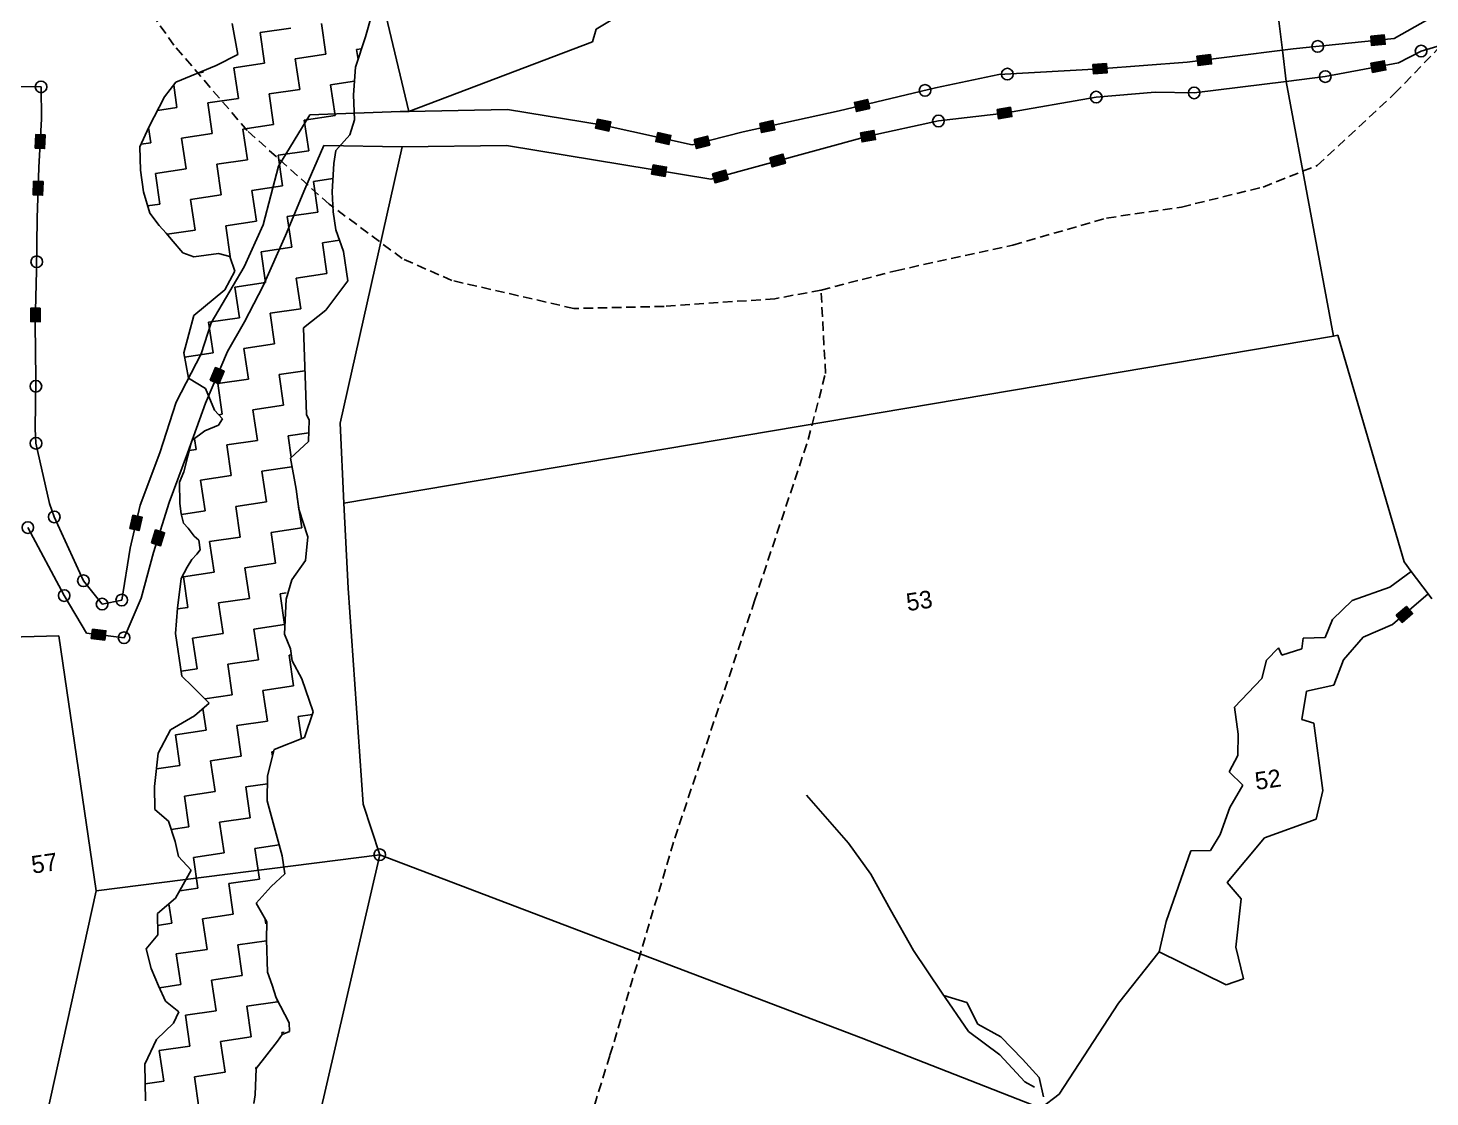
# Model space of a CAD drawing. Header units: metres. Extents: x 315302 to 317551, y 1894962 to 1897606.
# Drawn here: x 315920 to 316660, y 1895680 to 1896244 of the extents above; entities that cross this region are included whole.
import ezdxf

# ---------------------------------------------------------------- set-up
doc = ezdxf.new("R2010")
doc.units = ezdxf.units.M
doc.header["$MEASUREMENT"] = 0
doc.linetypes.add('DASHED', pattern=[0.75, 0.5, -0.25])
for name, color, linetype in [('LINE_FOOTPATH', 1, 'DASHED'), ('LINE_WATER', 4, 'Continuous'), ('OFF', 1, 'Continuous'), ('POLY_HATCH', 12, 'Continuous'), ('POLY_PARCEL', 6, 'Continuous'), ('POLY_ROAD', 30, 'Continuous'), ('TEXT_PARCEL', 7, 'Continuous')]:
    doc.layers.add(name, color=color, linetype=linetype)
doc.styles.add('TEXT_MAP', font='')
doc.styles.get('TEXT_MAP').set_extended_font_data('Kruti Dev 050')

msp = doc.modelspace()

# ---------------------------------------------------------------- hatches: boundary and pattern name
for points in [[(316636.13, 1896235.49), (316635.62, 1896240.43), (316628.48, 1896239.7), (316628.98, 1896234.76)], [(316544.51, 1896225.12), (316543.9, 1896230.05), (316536.78, 1896229.16), (316537.39, 1896224.23)], [(316636.53, 1896221.91), (316635.61, 1896226.79), (316628.56, 1896225.47), (316629.47, 1896220.59)], [(316489.37, 1896220.35), (316489, 1896225.3), (316481.84, 1896224.77), (316482.21, 1896219.81)], [(316355.99, 1896204.74), (316357.09, 1896199.9), (316364.09, 1896201.5), (316362.98, 1896206.34)], [(316226.45, 1896189.59), (316227.54, 1896194.44), (316220.53, 1896196), (316219.45, 1896191.16)], [(316439.13, 1896197.26), (316438.37, 1896202.17), (316431.27, 1896201.07), (316432.03, 1896196.16)], [(316258.14, 1896182.51), (316259.22, 1896187.35), (316252.22, 1896188.92), (316251.14, 1896184.07)], [(316314.09, 1896190.36), (316313.04, 1896195.22), (316306.03, 1896193.7), (316307.07, 1896188.85)], [(316367.16, 1896185.11), (316366.31, 1896190), (316359.24, 1896188.76), (316360.09, 1896183.87)], [(315923.7, 1896180.63), (315928.66, 1896180.41), (315928.99, 1896187.58), (315924.03, 1896187.8)], [(316279.7, 1896182.16), (316278.46, 1896186.96), (316271.51, 1896185.16), (316272.75, 1896180.36)], [(316319.6, 1896172.67), (316318.27, 1896177.46), (316311.36, 1896175.54), (316312.69, 1896170.75)], [(316256.09, 1896165.73), (316256.9, 1896170.63), (316249.81, 1896171.79), (316249.01, 1896166.89)], [(316289.38, 1896164.28), (316288.05, 1896169.06), (316281.13, 1896167.14), (316282.46, 1896162.36)], [(315922.66, 1896155.93), (315927.62, 1896155.77), (315927.86, 1896162.94), (315922.89, 1896163.1)], [(315921.37, 1896089), (315926.34, 1896088.95), (315926.42, 1896096.13), (315921.45, 1896096.18)], [(316023.39, 1896062.83), (316018.82, 1896064.76), (316016.02, 1896058.15), (316020.59, 1896056.22)], [(315980.16, 1895985.69), (315975.32, 1895986.81), (315973.7, 1895979.81), (315978.54, 1895978.69)], [(315991.99, 1895977.52), (315987.25, 1895979), (315985.11, 1895972.15), (315989.85, 1895970.67)], [(316650.55, 1895934.9), (316647.32, 1895938.67), (316641.86, 1895934.01), (316645.09, 1895930.23)], [(315960.38, 1895920.89), (315960.99, 1895925.82), (315953.87, 1895926.7), (315953.25, 1895921.78)]]:
    msp.add_hatch(color=256).paths.add_polyline_path(points)

# ---------------------------------------------------------------- linework, layer by layer
for points in [[(316628.48, 1896239.7), (316635.62, 1896240.43), (316636.13, 1896235.49), (316628.98, 1896234.76)], [(316536.78, 1896229.16), (316543.9, 1896230.05), (316544.51, 1896225.12), (316537.39, 1896224.23)], [(316628.56, 1896225.47), (316635.61, 1896226.79), (316636.53, 1896221.91), (316629.47, 1896220.59)], [(316481.84, 1896224.77), (316489, 1896225.3), (316489.37, 1896220.35), (316482.21, 1896219.81)], [(316364.09, 1896201.5), (316357.09, 1896199.9), (316355.99, 1896204.74), (316362.98, 1896206.34)], [(316220.53, 1896196), (316227.54, 1896194.44), (316226.45, 1896189.59), (316219.45, 1896191.16)], [(316431.27, 1896201.07), (316438.37, 1896202.17), (316439.13, 1896197.26), (316432.03, 1896196.16)], [(316252.22, 1896188.92), (316259.22, 1896187.35), (316258.14, 1896182.51), (316251.14, 1896184.07)], [(316306.03, 1896193.7), (316313.04, 1896195.22), (316314.09, 1896190.36), (316307.07, 1896188.85)], [(316359.24, 1896188.76), (316366.31, 1896190), (316367.16, 1896185.11), (316360.09, 1896183.87)], [(315928.99, 1896187.58), (315928.66, 1896180.41), (315923.7, 1896180.63), (315924.03, 1896187.8)], [(316271.51, 1896185.16), (316278.46, 1896186.96), (316279.7, 1896182.16), (316272.75, 1896180.36)], [(316311.36, 1896175.54), (316318.27, 1896177.46), (316319.6, 1896172.67), (316312.69, 1896170.75)], [(316249.81, 1896171.79), (316256.9, 1896170.63), (316256.09, 1896165.73), (316249.01, 1896166.89)], [(316281.13, 1896167.14), (316288.05, 1896169.06), (316289.38, 1896164.28), (316282.46, 1896162.36)], [(315927.86, 1896162.94), (315927.62, 1896155.77), (315922.66, 1896155.93), (315922.89, 1896163.1)], [(315926.42, 1896096.13), (315926.34, 1896088.95), (315921.37, 1896089), (315921.45, 1896096.18)], [(316016.02, 1896058.15), (316018.82, 1896064.76), (316023.39, 1896062.83), (316020.59, 1896056.22)], [(315973.7, 1895979.81), (315975.32, 1895986.81), (315980.16, 1895985.69), (315978.54, 1895978.69)], [(315985.11, 1895972.15), (315987.25, 1895979), (315991.99, 1895977.52), (315989.85, 1895970.67)], [(316641.86, 1895934.01), (316647.32, 1895938.67), (316650.55, 1895934.9), (316645.09, 1895930.23)], [(315953.87, 1895926.7), (315960.99, 1895925.82), (315960.38, 1895920.89), (315953.25, 1895921.78)]]:
    msp.add_lwpolyline(points, close=True)
for centre in [(316600.52, 1896234.33), (316655.09, 1896231.87), (316436.72, 1896219.7), (316604.5, 1896218.41), (315926.79, 1896212.97), (316393.29, 1896211.12), (316535.31, 1896209.8), (316483.62, 1896207.56), (316400.37, 1896194.96), (315924.5, 1896120.63), (315924.07, 1896054.89), (315924.12, 1896024.79), (315933.77, 1895985.9), (315919.83, 1895980.28), (315949.17, 1895952.21), (315939, 1895944.37), (315969.4, 1895942.02), (315959.03, 1895939.86), (315970.59, 1895922.12), (316105.51, 1895807.55)]:
    msp.add_circle(centre, 3.07)
at = {"layer": 'LINE_FOOTPATH', "ltscale": 10}
for p, q in [((315996.91, 1896235.02), (315960.94, 1896286.44)), ((316641.08, 1896209.41), (316673.78, 1896243.29)), ((316035.57, 1896189.9), (315996.91, 1896235.02)), ((316600.25, 1896171.43), (316641.08, 1896209.41)), ((316078.88, 1896151.04), (316035.57, 1896189.9)), ((316571.64, 1896160.08), (316600.25, 1896171.43)), ((316528.63, 1896149.52), (316571.64, 1896160.08)), ((316117.42, 1896122.3), (316078.88, 1896151.04)), ((316489.13, 1896143.7), (316528.63, 1896149.52)), ((316439.55, 1896129.43), (316489.13, 1896143.7)), ((316377.81, 1896115.9), (316439.55, 1896129.43)), ((316143.57, 1896110.74), (316117.42, 1896122.3)), ((316338.41, 1896105.66), (316377.81, 1896115.9)), ((316207.96, 1896095.97), (316143.57, 1896110.74)), ((316314.05, 1896101.11), (316255.56, 1896097.08)), ((316338.41, 1896105.66), (316314.05, 1896101.11)), ((316340.77, 1896061.67), (316338.41, 1896105.66)), ((316255.56, 1896097.08), (316207.96, 1896095.97)), ((316331.64, 1896026.76), (316340.77, 1896061.67)), ((316303.3, 1895941.51), (316331.64, 1896026.76)), ((316261.19, 1895816.23), (316303.3, 1895941.51)), ((316227.02, 1895701.62), (316261.19, 1895816.23)), ((316189.77, 1895582.13), (316227.02, 1895701.62))]:
    msp.add_line(p, q, dxfattribs=at)
at = {"layer": 'LINE_WATER'}
for p, q in [((316330.7, 1895838.93), (316352.89, 1895813.57)), ((316352.89, 1895813.57), (316364.72, 1895797.28)), ((316364.72, 1895797.28), (316375.15, 1895778.42)), ((316375.15, 1895778.42), (316387.14, 1895757.05)), ((316387.14, 1895757.05), (316401.98, 1895734.92)), ((316401.98, 1895734.92), (316416.21, 1895714.28)), ((316415.35, 1895729.44), (316403.21, 1895733.15)), ((316421.14, 1895718.14), (316415.35, 1895729.44)), ((316433.34, 1895711.31), (316421.14, 1895718.14)), ((316416.21, 1895714.28), (316432.77, 1895701.82)), ((316444.68, 1895699.65), (316433.34, 1895711.31)), ((316432.77, 1895701.82), (316446.04, 1895687.69)), ((316453.56, 1895689.98), (316444.68, 1895699.65)), ((316446.04, 1895687.69), (316450.97, 1895684.89)), ((316455.86, 1895679.73), (316453.56, 1895689.98))]:
    msp.add_line(p, q, dxfattribs=at)
at = {"layer": 'OFF'}
msp.add_line((315926.79, 1896212.97), (315915.68, 1896213.09), dxfattribs=at)
at = {"layer": 'POLY_HATCH'}
for p, q in [((316101.4, 1896251.13), (316098.01, 1896239.39)), ((316030.62, 1896230.01), (316027.69, 1896246.44)), ((316098.01, 1896239.39), (316092.71, 1896223.29)), ((316019.2, 1896224.24), (316030.62, 1896230.01)), ((315997.98, 1896215.5), (316019.2, 1896224.24)), ((316092.71, 1896223.29), (316091.77, 1896208.84)), ((315991.96, 1896207.69), (315997.98, 1896215.5)), ((315983.59, 1896191.65), (315991.96, 1896207.69)), ((316091.77, 1896208.84), (316092.18, 1896195.62)), ((315978.98, 1896181.26), (315983.59, 1896191.65)), ((316092.18, 1896195.62), (316089.78, 1896187.61)), ((315979.24, 1896169.04), (315978.98, 1896181.26)), ((316089.78, 1896187.61), (316082.31, 1896179.36)), ((316082.31, 1896179.36), (316081.26, 1896172.56)), ((315980.94, 1896157.55), (315979.24, 1896169.04)), ((316081.26, 1896172.56), (316080.39, 1896157.62)), ((315984.13, 1896146.27), (315980.94, 1896157.55)), ((316080.39, 1896157.62), (316080.94, 1896146.98)), ((315989.17, 1896139.86), (315984.13, 1896146.27)), ((316080.94, 1896146.98), (316082.34, 1896137.48)), ((315992.84, 1896135.8), (315989.17, 1896139.86)), ((316082.34, 1896137.48), (316086.36, 1896126.06)), ((315996.58, 1896131.24), (315992.84, 1896135.8)), ((316001.54, 1896125.34), (315996.58, 1896131.24)), ((316007.49, 1896123.15), (316001.54, 1896125.34)), ((316020.5, 1896125.06), (316007.49, 1896123.15)), ((316026.38, 1896123.38), (316020.5, 1896125.06)), ((316029.06, 1896115.6), (316026.38, 1896123.38)), ((316086.36, 1896126.06), (316088.65, 1896110.56)), ((316023.78, 1896105.86), (316029.06, 1896115.6)), ((316088.65, 1896110.56), (316077.12, 1896095.07)), ((316007.38, 1896092.21), (316023.78, 1896105.86)), ((316077.12, 1896095.07), (316065.21, 1896085.66)), ((316002.1, 1896072.53), (316007.38, 1896092.21)), ((316065.21, 1896085.66), (316066.83, 1896039.92)), ((316004.59, 1896059.1), (316002.1, 1896072.53)), ((316013.55, 1896053.79), (316004.59, 1896059.1)), ((316018.32, 1896042.23), (316013.55, 1896053.79)), ((316022.56, 1896037.75), (316018.32, 1896042.23)), ((316013.29, 1896031.27), (316020.5, 1896034.38)), ((316020.5, 1896034.38), (316022.56, 1896037.75)), ((316066.83, 1896039.92), (316068.28, 1896037.07)), ((316068.28, 1896037.07), (316067.89, 1896025.78)), ((316002.15, 1896009.71), (316006.37, 1896026.17)), ((316006.37, 1896026.17), (316013.29, 1896031.27)), ((316067.89, 1896025.78), (316058.41, 1896016.96)), ((316058.41, 1896016.96), (316061.34, 1896000.54)), ((315999.88, 1896004.27), (316002.15, 1896009.71)), ((316000, 1895993.05), (315999.88, 1896004.27)), ((316061.34, 1896000.54), (316062.88, 1895990.04)), ((316000.81, 1895987.55), (316000, 1895993.05)), ((316062.88, 1895990.04), (316067.6, 1895975.41)), ((316002.05, 1895982.62), (316000.81, 1895987.55)), ((316004.49, 1895979.92), (316002.05, 1895982.62)), ((316007.66, 1895975.79), (316004.49, 1895979.92)), ((316010.03, 1895973.58), (316007.66, 1895975.79)), ((316067.6, 1895975.41), (316066.36, 1895962.97)), ((316009.06, 1895966.29), (316010.76, 1895968.58)), ((316010.76, 1895968.58), (316010.03, 1895973.58)), ((316000.74, 1895953.31), (316003.93, 1895959.4)), ((316003.93, 1895959.4), (316006.42, 1895963.35)), ((316006.42, 1895963.35), (316009.06, 1895966.29)), ((316066.36, 1895962.97), (316059.18, 1895952.72)), ((315998.86, 1895937.81), (316000.74, 1895953.31)), ((316059.18, 1895952.72), (316056.07, 1895942.55)), ((315997.77, 1895924.37), (315998.86, 1895937.81)), ((316056.07, 1895942.55), (316055.22, 1895924.04)), ((316001.09, 1895901.87), (315997.77, 1895924.37)), ((316055.22, 1895924.04), (316058.4, 1895916.33)), ((316058.4, 1895916.33), (316059.36, 1895909.84)), ((316059.36, 1895909.84), (316064.33, 1895900.41)), ((316006.48, 1895896.54), (316001.09, 1895901.87)), ((316064.33, 1895900.41), (316070.48, 1895882.93)), ((316015.46, 1895887.64), (316006.48, 1895896.54)), ((316007.76, 1895880.89), (316015.46, 1895887.64)), ((315995.05, 1895873.4), (316007.76, 1895880.89)), ((316070.48, 1895882.93), (316065.82, 1895869.47)), ((315988.66, 1895861.22), (315995.05, 1895873.4)), ((316049.89, 1895863.04), (316046.29, 1895849.23)), ((316065.82, 1895869.47), (316049.89, 1895863.04)), ((315986.66, 1895843.56), (315988.66, 1895861.22)), ((316046.29, 1895849.23), (316046.21, 1895835.94)), ((315986.93, 1895831.34), (315986.66, 1895843.56)), ((316046.21, 1895835.94), (316054.06, 1895806.96)), ((315993.97, 1895825.22), (315986.93, 1895831.34)), ((315997.59, 1895814.52), (315993.97, 1895825.22)), ((315999.27, 1895806.6), (315997.59, 1895814.52)), ((316005.95, 1895799.41), (315999.27, 1895806.6)), ((316054.06, 1895806.96), (316055.46, 1895797.46)), ((316001.84, 1895791.82), (316005.95, 1895799.41)), ((316055.46, 1895797.46), (316048.26, 1895790.78)), ((315997.79, 1895784.58), (316001.84, 1895791.82)), ((316048.26, 1895790.78), (316040.35, 1895781.95)), ((315988.23, 1895776.53), (315997.79, 1895784.58)), ((316040.35, 1895781.95), (316045.9, 1895772.04)), ((315988.35, 1895765.31), (315988.23, 1895776.53)), ((316045.9, 1895772.04), (316045.73, 1895762.82)), ((315982.3, 1895757.78), (315988.35, 1895765.31)), ((316045.73, 1895762.82), (316046.23, 1895745.53)), ((315984.85, 1895747.43), (315982.3, 1895757.78)), ((315988.75, 1895738.3), (315984.85, 1895747.43)), ((316046.23, 1895745.53), (316048.76, 1895738.75)), ((315992.51, 1895730.17), (315988.75, 1895738.3)), ((316048.76, 1895738.75), (316050.79, 1895731.9)), ((315999.47, 1895724.55), (315992.51, 1895730.17)), ((316050.79, 1895731.9), (316057.82, 1895718.73)), ((315996.78, 1895718.54), (315999.47, 1895724.55)), ((315987.8, 1895710.06), (315996.78, 1895718.54)), ((316057.82, 1895718.73), (316057.98, 1895714.16)), ((315981.56, 1895696.88), (315987.8, 1895710.06)), ((316051.56, 1895709.13), (316040.39, 1895694.71)), ((316054.12, 1895712.57), (316051.56, 1895709.13)), ((316057.98, 1895714.16), (316054.12, 1895712.57)), ((315981.85, 1895677.52), (315981.56, 1895696.88)), ((316040.39, 1895694.71), (316039.87, 1895680.84)), ((316039.87, 1895680.84), (316039.03, 1895676.12))]:
    msp.add_line(p, q, dxfattribs=at)
at = {"layer": 'POLY_HATCH', "linetype": 'Continuous'}
for p, q in [((316042.36, 1896241.66), (316058.56, 1896244.04)), ((316044.75, 1896225.46), (316042.36, 1896241.66)), ((316077.15, 1896230.23), (316074.76, 1896246.43)), ((316093.35, 1896232.62), (316095.91, 1896232.99)), ((316060.95, 1896227.84), (316077.15, 1896230.23)), ((316063.33, 1896211.64), (316060.95, 1896227.84)), ((316094.1, 1896227.51), (316093.35, 1896232.62)), ((316009.56, 1896220.27), (316012.35, 1896220.68)), ((316012.35, 1896220.68), (316012.24, 1896221.38)), ((316028.55, 1896223.07), (316044.75, 1896225.46)), ((316030.93, 1896206.87), (316028.55, 1896223.07)), ((315998.53, 1896202.1), (315996.79, 1896213.95)), ((316047.13, 1896209.26), (316063.33, 1896211.64)), ((316079.53, 1896214.03), (316092.23, 1896215.9)), ((316081.92, 1896197.83), (316079.53, 1896214.03)), ((316014.73, 1896204.48), (316030.93, 1896206.87)), ((316017.12, 1896188.28), (316014.73, 1896204.48)), ((316049.52, 1896193.06), (316047.13, 1896209.26)), ((315988.25, 1896200.58), (315998.53, 1896202.1)), ((316065.72, 1896195.44), (316081.92, 1896197.83)), ((315984.72, 1896183.51), (315983.54, 1896191.54)), ((316033.32, 1896190.67), (316049.52, 1896193.06)), ((316035.71, 1896174.47), (316033.32, 1896190.67)), ((316068.11, 1896179.24), (316065.72, 1896195.44)), ((315979.64, 1896182.76), (315984.72, 1896183.51)), ((316000.92, 1896185.9), (316017.12, 1896188.28)), ((316003.31, 1896169.7), (316000.92, 1896185.9)), ((316084.31, 1896181.63), (316084.37, 1896181.64)), ((316084.32, 1896181.58), (316084.31, 1896181.63)), ((316019.51, 1896172.08), (316035.71, 1896174.47)), ((316051.91, 1896176.86), (316068.11, 1896179.24)), ((316054.29, 1896160.66), (316051.91, 1896176.86)), ((315987.11, 1896167.31), (316003.31, 1896169.7)), ((315989.49, 1896151.11), (315987.11, 1896167.31)), ((316021.89, 1896155.88), (316019.51, 1896172.08)), ((316038.09, 1896158.27), (316054.29, 1896160.66)), ((316070.5, 1896163.04), (316080.8, 1896164.56)), ((316072.88, 1896146.84), (316070.5, 1896163.04)), ((316005.69, 1896153.49), (316021.89, 1896155.88)), ((316008.08, 1896137.29), (316005.69, 1896153.49)), ((316040.48, 1896142.07), (316038.09, 1896158.27)), ((315983.03, 1896150.16), (315989.49, 1896151.11)), ((316056.68, 1896144.45), (316072.88, 1896146.84)), ((316059.07, 1896128.25), (316056.68, 1896144.45)), ((315993.39, 1896135.13), (316008.08, 1896137.29)), ((316024.28, 1896139.68), (316040.48, 1896142.07)), ((316026.67, 1896123.48), (316024.28, 1896139.68)), ((316075.27, 1896130.64), (316084.28, 1896131.97)), ((316077.66, 1896114.44), (316075.27, 1896130.64)), ((316026.36, 1896123.43), (316026.67, 1896123.48)), ((316042.87, 1896125.87), (316059.07, 1896128.25)), ((316045.26, 1896109.67), (316042.87, 1896125.87)), ((316029.05, 1896107.28), (316045.26, 1896109.67)), ((316031.44, 1896091.08), (316029.05, 1896107.28)), ((316061.46, 1896112.05), (316077.66, 1896114.44)), ((316063.84, 1896095.85), (316061.46, 1896112.05)), ((316047.64, 1896093.47), (316063.84, 1896095.85)), ((316050.03, 1896077.27), (316047.64, 1896093.47)), ((316015.24, 1896088.69), (316031.44, 1896091.08)), ((316017.63, 1896072.49), (316015.24, 1896088.69)), ((316002.52, 1896070.27), (316017.63, 1896072.49)), ((316033.83, 1896074.88), (316050.03, 1896077.27)), ((316036.22, 1896058.68), (316033.83, 1896074.88)), ((316052.42, 1896061.07), (316066.01, 1896063.07)), ((316020.02, 1896056.29), (316036.22, 1896058.68)), ((316022.4, 1896040.09), (316020.02, 1896056.29)), ((316054.8, 1896044.87), (316052.42, 1896061.07)), ((316038.6, 1896042.48), (316054.8, 1896044.87)), ((316040.99, 1896026.28), (316038.6, 1896042.48)), ((316020.6, 1896039.83), (316022.4, 1896040.09)), ((316008.59, 1896021.5), (316007.75, 1896027.19)), ((316024.79, 1896023.89), (316040.99, 1896026.28)), ((316057.19, 1896028.67), (316068.05, 1896030.26)), ((316058.85, 1896017.38), (316057.19, 1896028.67)), ((316005.04, 1896020.98), (316008.59, 1896021.5)), ((316027.18, 1896007.69), (316024.79, 1896023.89)), ((316043.38, 1896010.08), (316059.22, 1896012.41)), ((316010.98, 1896005.3), (316027.18, 1896007.69)), ((316013.36, 1895989.1), (316010.98, 1896005.3)), ((316045.76, 1895993.88), (316043.38, 1896010.08)), ((316061.96, 1895996.26), (316061.97, 1895996.26)), ((316064.35, 1895980.06), (316061.96, 1895996.26)), ((316000.88, 1895987.26), (316013.36, 1895989.1)), ((316029.56, 1895991.49), (316045.76, 1895993.88)), ((316031.95, 1895975.29), (316029.56, 1895991.49)), ((316015.75, 1895972.9), (316031.95, 1895975.29)), ((316048.15, 1895977.68), (316064.35, 1895980.06)), ((316050.54, 1895961.48), (316048.15, 1895977.68)), ((316018.14, 1895956.7), (316015.75, 1895972.9)), ((316034.34, 1895959.09), (316050.54, 1895961.48)), ((316001.94, 1895954.32), (316018.14, 1895956.7)), ((316004.32, 1895938.12), (316001.94, 1895954.32)), ((316036.72, 1895942.89), (316034.34, 1895959.09)), ((316052.92, 1895945.28), (316056.22, 1895945.76)), ((316055.31, 1895929.08), (316052.92, 1895945.28)), ((315998.82, 1895937.3), (316004.32, 1895938.12)), ((316020.52, 1895940.5), (316036.72, 1895942.89)), ((316022.91, 1895924.3), (316020.52, 1895940.5)), ((316006.71, 1895921.91), (316022.91, 1895924.3)), ((316039.11, 1895926.69), (316055.31, 1895929.08)), ((316041.5, 1895910.49), (316039.11, 1895926.69)), ((316009.1, 1895905.71), (316006.71, 1895921.91)), ((316025.3, 1895908.1), (316041.5, 1895910.49)), ((316027.68, 1895891.9), (316025.3, 1895908.1)), ((316057.7, 1895912.88), (316058.88, 1895913.05)), ((316060.08, 1895896.67), (316057.7, 1895912.88)), ((316000.7, 1895904.48), (316009.1, 1895905.71)), ((316043.88, 1895894.29), (316060.08, 1895896.67)), ((316046.27, 1895878.09), (316043.88, 1895894.29)), ((316013.3, 1895889.78), (316027.68, 1895891.9)), ((316013.87, 1895873.31), (316012.18, 1895884.77)), ((316030.07, 1895875.7), (316046.27, 1895878.09)), ((316062.47, 1895880.47), (316070.02, 1895881.59)), ((316064.19, 1895868.82), (316062.47, 1895880.47)), ((315997.67, 1895870.93), (316013.87, 1895873.31)), ((316000.06, 1895854.73), (315997.67, 1895870.93)), ((316032.46, 1895859.5), (316030.07, 1895875.7)), ((316016.26, 1895857.11), (316032.46, 1895859.5)), ((316018.64, 1895840.91), (316016.26, 1895857.11)), ((316048.66, 1895861.89), (316049.62, 1895862.03)), ((316048.99, 1895859.61), (316048.66, 1895861.89)), ((315987.72, 1895852.91), (316000.06, 1895854.73)), ((316002.44, 1895838.53), (316018.64, 1895840.91)), ((316034.84, 1895843.3), (316046.27, 1895844.98)), ((316037.23, 1895827.1), (316034.84, 1895843.3)), ((316004.83, 1895822.33), (316002.44, 1895838.53)), ((316021.03, 1895824.71), (316037.23, 1895827.1)), ((315995.42, 1895820.94), (316004.83, 1895822.33)), ((316023.42, 1895808.51), (316021.03, 1895824.71)), ((316039.62, 1895810.9), (316052.48, 1895812.79)), ((316007.22, 1895806.12), (316023.42, 1895808.51)), ((316009.6, 1895789.92), (316007.22, 1895806.12)), ((316042.01, 1895794.7), (316039.62, 1895810.9)), ((316000.05, 1895788.52), (316009.6, 1895789.92)), ((316025.81, 1895792.31), (316042.01, 1895794.7)), ((316028.19, 1895776.11), (316025.81, 1895792.31)), ((315995.79, 1895771.34), (315994.28, 1895781.62)), ((316011.99, 1895773.72), (316028.19, 1895776.11)), ((315988.3, 1895770.23), (315995.79, 1895771.34)), ((316014.38, 1895757.52), (316011.99, 1895773.72)), ((316045.49, 1895771.06), (316045.14, 1895773.4)), ((316030.58, 1895759.91), (316045.75, 1895762.15)), ((316032.97, 1895743.71), (316030.58, 1895759.91)), ((315998.18, 1895755.14), (316014.38, 1895757.52)), ((316000.57, 1895738.94), (315998.18, 1895755.14)), ((315989.23, 1895737.27), (316000.57, 1895738.94)), ((316016.77, 1895741.32), (316032.97, 1895743.71)), ((316019.15, 1895725.12), (316016.77, 1895741.32)), ((316035.35, 1895727.51), (316051.55, 1895729.9)), ((316051.55, 1895729.9), (316051.44, 1895730.7)), ((316002.95, 1895722.74), (316019.15, 1895725.12)), ((316005.34, 1895706.54), (316002.95, 1895722.74)), ((316037.74, 1895711.31), (316035.35, 1895727.51)), ((316021.54, 1895708.92), (316037.74, 1895711.31)), ((316023.93, 1895692.72), (316021.54, 1895708.92)), ((316053.94, 1895713.7), (316055.09, 1895713.86)), ((316054.11, 1895712.55), (316053.94, 1895713.7)), ((315989.14, 1895704.15), (316005.34, 1895706.54)), ((315991.53, 1895687.95), (315989.14, 1895704.15)), ((316040.13, 1895695.11), (316040.77, 1895695.2)), ((316040.35, 1895693.62), (316040.13, 1895695.11)), ((315981.71, 1895686.5), (315991.53, 1895687.95)), ((316007.73, 1895690.33), (316023.93, 1895692.72)), ((316010.11, 1895674.13), (316007.73, 1895690.33))]:
    msp.add_line(p, q, dxfattribs=at)
at = {"layer": 'POLY_PARCEL'}
for p, q in [((316559.73, 1896415.95), (316581.86, 1896232.28)), ((316219.76, 1896243.46), (316321.87, 1896304.78)), ((316107.92, 1896254.59), (316120.96, 1896200.03)), ((316217.73, 1896236.76), (316219.76, 1896243.46)), ((316120.96, 1896200.03), (316217.73, 1896236.76)), ((316581.86, 1896232.28), (316583.84, 1896215.84)), ((316583.84, 1896215.84), (316608.76, 1896081.41)), ((316084.63, 1896035.43), (316117.4, 1896181.24)), ((316608.76, 1896081.41), (316086.65, 1895993.13)), ((316611.05, 1896081.8), (316608.76, 1896081.41)), ((316646.11, 1895962.15), (316611.05, 1896081.8)), ((316086.65, 1895993.13), (316084.63, 1896035.43)), ((316088.91, 1895948.3), (316086.65, 1895993.13)), ((316649.87, 1895957.13), (316646.11, 1895962.15)), ((316649.87, 1895957.13), (316638.52, 1895948.8)), ((316658.8, 1895945.22), (316649.87, 1895957.13)), ((316096.7, 1895834.32), (316088.91, 1895948.3)), ((316638.52, 1895948.8), (316618.64, 1895941.69)), ((316640.02, 1895929.16), (316658.8, 1895945.22)), ((316660.69, 1895942.69), (316658.8, 1895945.22)), ((316618.64, 1895941.69), (316608.4, 1895931.82)), ((316608.4, 1895931.82), (316604.42, 1895922.17)), ((315894.33, 1895921.9), (315936.14, 1895923.05)), ((315936.14, 1895923.05), (315955.94, 1895788.39)), ((316614.18, 1895910.37), (316624.45, 1895922.34)), ((316624.45, 1895922.34), (316640.02, 1895929.16)), ((316579.75, 1895916.8), (316573.55, 1895910.31)), ((316581.54, 1895912.88), (316579.75, 1895916.8)), ((316592.05, 1895916.17), (316581.54, 1895912.88)), ((316592.78, 1895921.85), (316592.05, 1895916.17)), ((316604.42, 1895922.17), (316592.78, 1895921.85)), ((316573.55, 1895910.31), (316570.98, 1895900.53)), ((316608.99, 1895897.07), (316614.18, 1895910.37)), ((316570.98, 1895900.53), (316556.62, 1895885.52)), ((316592.13, 1895878.91), (316594.63, 1895893.91)), ((316594.63, 1895893.91), (316608.99, 1895897.07)), ((316556.62, 1895885.52), (316558.56, 1895871.17)), ((316598.51, 1895877.06), (316592.13, 1895878.91)), ((316558.56, 1895871.17), (316558.29, 1895859.99)), ((316603.22, 1895841.52), (316598.51, 1895877.06)), ((316558.29, 1895859.99), (316553.81, 1895851.31)), ((316553.81, 1895851.31), (316560.94, 1895844.35)), ((316560.94, 1895844.35), (316554.14, 1895832.55)), ((316599.7, 1895826.37), (316603.22, 1895841.52)), ((316105.51, 1895807.55), (316096.7, 1895834.32)), ((316554.14, 1895832.55), (316549.1, 1895818.22)), ((316572.38, 1895816.42), (316599.7, 1895826.37)), ((316549.1, 1895818.22), (316543.89, 1895809.79)), ((316552.64, 1895792.96), (316572.38, 1895816.42)), ((315955.94, 1895788.39), (316105.51, 1895807.55)), ((316105.51, 1895807.55), (316073.24, 1895667.64)), ((316359.54, 1895710.9), (316105.51, 1895807.55)), ((316533.61, 1895809.67), (316520.47, 1895772.2)), ((316543.89, 1895809.79), (316533.61, 1895809.67)), ((316560.03, 1895784.29), (316552.64, 1895792.96)), ((315929.45, 1895668.64), (315955.94, 1895788.39)), ((316557.33, 1895758.81), (316560.03, 1895784.29)), ((316520.47, 1895772.2), (316516.88, 1895756.34)), ((316495.41, 1895729.13), (316516.88, 1895756.34)), ((316516.88, 1895756.34), (316552.24, 1895738.9)), ((316561.37, 1895741.99), (316557.33, 1895758.81)), ((316552.24, 1895738.9), (316561.37, 1895741.99)), ((316464.08, 1895681.14), (316495.41, 1895729.13)), ((316454.48, 1895673.65), (316359.54, 1895710.9)), ((316454.48, 1895673.65), (316464.08, 1895681.14))]:
    msp.add_line(p, q, dxfattribs=at)
at = {"layer": 'POLY_ROAD'}
for p, q in [((316682.61, 1896262.18), (316640.89, 1896238.48)), ((316655.09, 1896231.87), (316709.33, 1896247.93)), ((316587.47, 1896232.98), (316581.86, 1896232.28)), ((316640.89, 1896238.48), (316587.47, 1896232.98)), ((316531.57, 1896226.01), (316485.6, 1896222.56)), ((316581.86, 1896232.28), (316531.57, 1896226.01)), ((316604.5, 1896218.41), (316643.17, 1896225.69)), ((316643.17, 1896225.69), (316655.09, 1896231.87)), ((316432.15, 1896219.43), (316398.89, 1896212.47)), ((316485.6, 1896222.56), (316432.15, 1896219.43)), ((316583.84, 1896215.84), (316604.5, 1896218.41)), ((315926.98, 1896196.08), (315926.79, 1896212.97)), ((316398.89, 1896212.47), (316348.04, 1896200.24)), ((316535.31, 1896209.8), (316583.84, 1896215.84)), ((316435.2, 1896199.17), (316483.62, 1896207.56)), ((316483.62, 1896207.56), (316514.76, 1896210.09)), ((316514.76, 1896210.09), (316535.31, 1896209.8)), ((315925.62, 1896170.41), (315926.98, 1896196.08)), ((316068.56, 1896198.12), (316052.02, 1896171.17)), ((316116.35, 1896199.94), (316068.56, 1896198.12)), ((316120.96, 1896200.03), (316116.35, 1896199.94)), ((316172.96, 1896201.01), (316120.96, 1896200.03)), ((316223.49, 1896192.8), (316172.96, 1896201.01)), ((316348.04, 1896200.24), (316297.33, 1896189.28)), ((316400.37, 1896194.96), (316435.2, 1896199.17)), ((316270.4, 1896182.31), (316223.49, 1896192.8)), ((316297.33, 1896189.28), (316270.4, 1896182.31)), ((316363.2, 1896186.94), (316400.37, 1896194.96)), ((316066.01, 1896159), (316076, 1896181.98)), ((316076, 1896181.98), (316117.4, 1896181.24)), ((316117.4, 1896181.24), (316172.36, 1896181.94)), ((316172.36, 1896181.94), (316280.18, 1896164.3)), ((316280.18, 1896164.3), (316363.2, 1896186.94)), ((315924.74, 1896143.56), (315925.62, 1896170.41)), ((316052.02, 1896171.17), (316044.01, 1896140.1)), ((316055.76, 1896134.56), (316066.01, 1896159)), ((315924.45, 1896116), (315924.74, 1896143.56)), ((316044.01, 1896140.1), (316033.98, 1896117.91)), ((316044.09, 1896107.85), (316055.76, 1896134.56)), ((315923.78, 1896087.75), (315924.45, 1896116)), ((316033.98, 1896117.91), (316016.55, 1896088.45)), ((316034.13, 1896088.99), (316044.09, 1896107.85)), ((315924.13, 1896059.02), (315923.78, 1896087.75)), ((316016.55, 1896088.45), (316011.29, 1896072.02)), ((316025.12, 1896073.27), (316034.13, 1896088.99)), ((316011.29, 1896072.02), (315998.03, 1896046.5)), ((316013.55, 1896045.95), (316025.12, 1896073.27)), ((315923.7, 1896032.39), (315924.13, 1896059.02)), ((315998.03, 1896046.5), (315989.53, 1896019.79)), ((316004.06, 1896019.56), (316013.55, 1896045.95)), ((315924.12, 1896024.79), (315923.7, 1896032.39)), ((315931.25, 1895993.02), (315924.12, 1896024.79)), ((315989.53, 1896019.79), (315979.11, 1895992.16)), ((315994.36, 1895993.46), (316004.06, 1896019.56)), ((315933.77, 1895985.9), (315931.25, 1895993.02)), ((315979.11, 1895992.16), (315973.84, 1895969.4)), ((315986.13, 1895967.1), (315994.36, 1895993.46)), ((315949.17, 1895952.21), (315933.77, 1895985.9)), ((315919.83, 1895980.28), (315939, 1895944.37)), ((315973.84, 1895969.4), (315969.4, 1895942.02)), ((315979.62, 1895943.06), (315986.13, 1895967.1)), ((315959.03, 1895939.86), (315949.17, 1895952.21)), ((315939, 1895944.37), (315950.83, 1895924.58)), ((315969.4, 1895942.02), (315959.03, 1895939.86)), ((315970.59, 1895922.12), (315979.62, 1895943.06)), ((315950.83, 1895924.58), (315970.59, 1895922.12))]:
    msp.add_line(p, q, dxfattribs=at)

# ---------------------------------------------------------------- texts
at = {"layer": 'TEXT_PARCEL', "style": 'TEXT_MAP'}
for s, p in [('53', (316384.09, 1895936.13)), ('52', (316568.12, 1895841.7)), ('57', (315922.39, 1895797.49))]:
    msp.add_text(s, height=9.284, rotation=8.38155, dxfattribs=at).set_placement(p)

doc.saveas('drawing.dxf')
